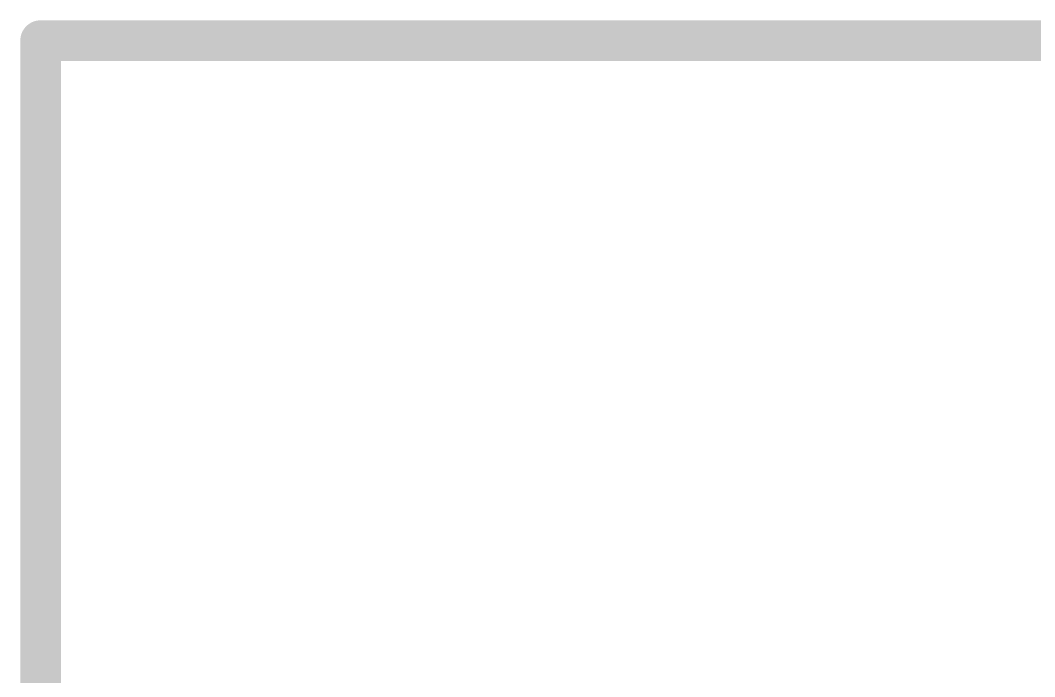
# Model space of a CAD drawing. Extents: x -34 to 73, y -65 to 31.
# Drawn here: x -0.076 to 3.717, y 28.1 to 30.556 of the extents above; entities that cross this region are included whole.
import ezdxf

# ---------------------------------------------------------------- set-up
doc = ezdxf.new("R2010")
doc.units = 0
doc.layers.add('1', color=12, linetype='CONTINUOUS')
doc.layers.add('16', color=53, linetype='CONTINUOUS')

msp = doc.modelspace()

# ---------------------------------------------------------------- linework, layer by layer
at = {"layer": '1', "const_width": 0.1524}
for points in [[(44.45, 30.48), (0, 30.48)], [(0, 30.48), (0, 25.4)]]:
    msp.add_lwpolyline(points, dxfattribs=at)
at = {"layer": '1', "const_width": 0.0762}
for points in [[(0, 30.5181, 1), (0, 30.4419)], [(0.0381, 30.48, 1), (-0.0381, 30.48)]]:
    msp.add_lwpolyline(points, format="xyb", dxfattribs=at)
at = {"layer": '16', "const_width": 0.1524}
for points in [[(0, 30.48), (44.45, 30.48)], [(0, 25.4), (0, 30.48)]]:
    msp.add_lwpolyline(points, dxfattribs=at)
at = {"layer": '16', "const_width": 0.0762}
for points in [[(0, 30.5181, 1), (0, 30.4419)], [(0.0381, 30.48, 1), (-0.0381, 30.48)]]:
    msp.add_lwpolyline(points, format="xyb", dxfattribs=at)

doc.saveas('drawing.dxf')
